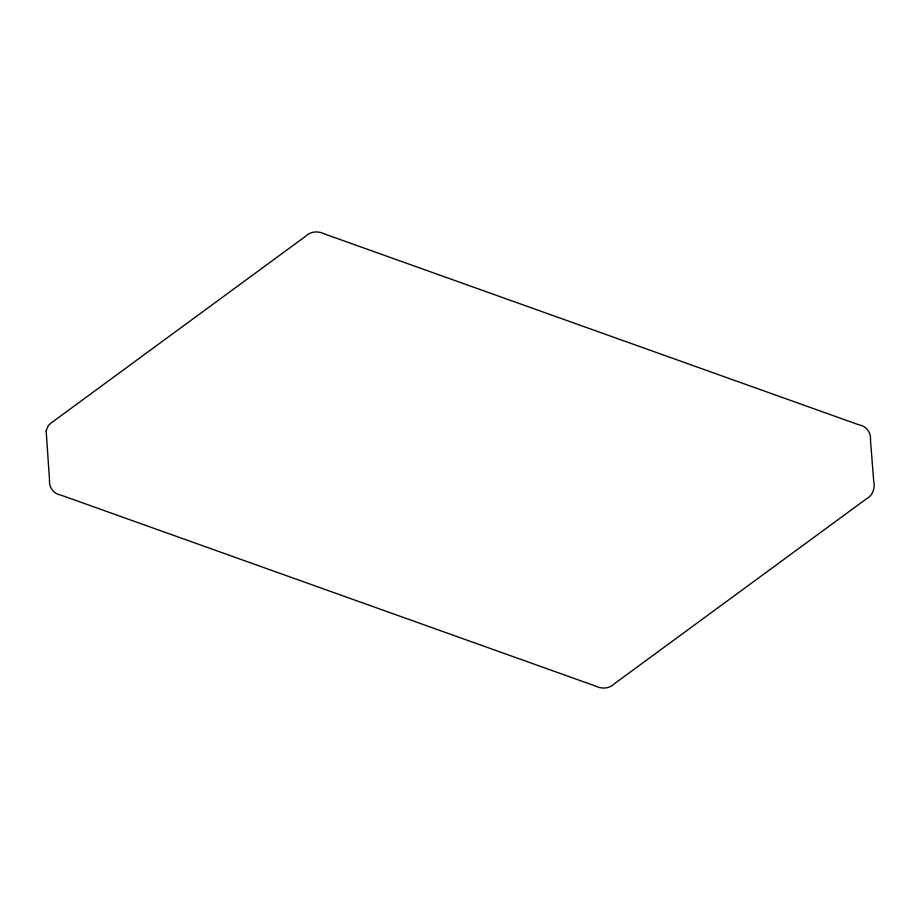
<?xml version="1.0" encoding="UTF-8"?>
<svg xmlns="http://www.w3.org/2000/svg" width="920" height="920" viewBox="0 0 920 920"><rect width="100%" height="100%" fill="white"/><g stroke="black" fill="none" stroke-linecap="round" stroke-linejoin="round"><path stroke-width="1.38" d="M46.149 430.744L49.519 479.837C48.76 487.324 53.624 494.005 61.122 495.19L595.389 686.009C601.634 689.218 609.351 688.815 614.456 683.698L866.26 498.962C872.769 495.65 875.196 488.163 873.724 481.298L870.481 440.162C871.24 432.676 866.375 425.994 858.877 424.81L324.61 233.99C318.366 230.782 310.649 231.184 305.543 236.302L50.853 423.188L48.3 425.626L46.149 430.744"/></g></svg>
